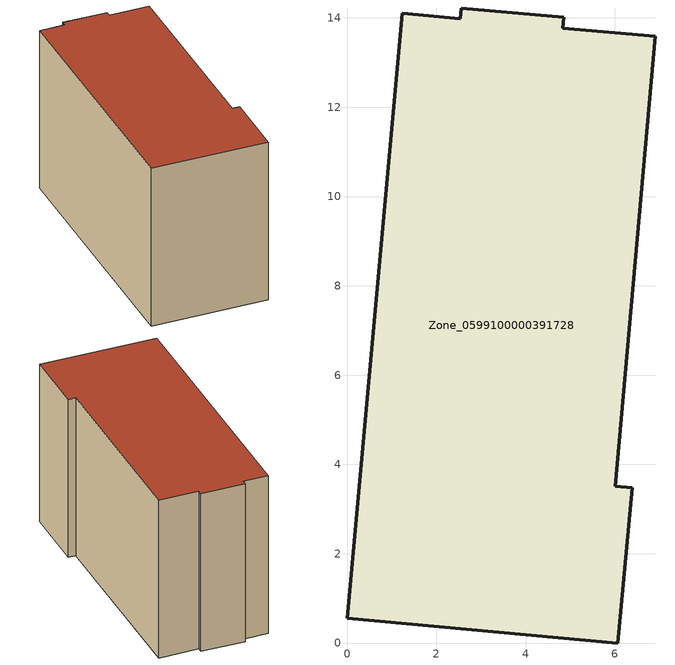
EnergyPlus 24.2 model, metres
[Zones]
Zone_0599100000391728
 floor ground (C_G): 2.54,13.98 2.56,14.22 4.85,14.01 4.83,13.78 6.91,13.59 6,3.51 6.38,3.47 6.07,0 0,0.55 1.24,14.1 z0
 wall outside (C_F): 4.83,13.78 4.85,14.01 2.56,14.22 2.54,13.98 1.24,14.1 0,0.55 6.07,0 6.38,3.47 6,3.51 6.91,13.59 4.83,13.78 z0:8.86
 roof outside (C_R): 6,3.51 6.91,13.59 4.83,13.78 4.85,14.01 2.56,14.22 2.54,13.98 1.24,14.1 0,0.55 6.07,0 6.38,3.47 z8.86
[BUILDING]
Pand.0599100000391728: North Axis=0; Terrain=City; Loads Convergence Tolerance Value=0.04; Temperature Convergence Tolerance Value=0.4; Solar Distribution=FullExterior; Maximum Number of Warmup Days=25; Minimum Number of Warmup Days=1
[Site:Location]
Rotterdam.The.Hague.AP_ZH_NLD Design_Conditions: Latitude=51.96; Longitude=4.45; Time Zone=1; Elevation=-4.5
[SITE:GROUNDTEMPERATURE:BUILDINGSURFACE]
18, 18, 18, 18, 18, 18, 18, 18, 18, 18, 18, 18
[MATERIAL] Thermal Absorptance=0.9; Solar Absorptance=0.7; Visible Absorptance=0.7
Name | Roughness | Thickness | Conductivity | Density | Specific Heat
G.TI.1992-2005 | MediumSmooth | 0.15 | 0.06 | 540 | 1210
F.TI.1992-2005 | Rough | 0.3 | 0.12 | 1920 | 840
R.TI.1992-2005 | MediumRough | 0.2 | 0.08 | 1500 | 1000
[CONSTRUCTION]
C_G: G.TI.1992-2005
C_F: F.TI.1992-2005
C_R: R.TI.1992-2005
[ZONE]
Zone_0599100000391728: Type=1; Multiplier=1; Ceiling Height=Autocalculate; Volume=Autocalculate; Floor Area=autocalculate; Part of Total Floor Area=Yes
[ZONEINFILTRATION:DESIGNFLOWRATE]
Infil_Zone_0599100000391728: Zone or ZoneList or Space or SpaceList=Zone_0599100000391728; Schedule=AlwaysOn; Design Flow Rate Calculation Method=Flow/Area; Flow Rate per Floor Area=0.0015; Constant Term Coefficient=1; Temperature Term Coefficient=0; Velocity Term Coefficient=0; Velocity Squared Term Coefficient=0
[HVACTEMPLATE:ZONE:IDEALLOADSAIRSYSTEM]
Zone_0599100000391728: Maximum Heating Supply Air Temperature=50; Minimum Cooling Supply Air Temperature=13; Maximum Heating Supply Air Humidity Ratio=0.0156; Minimum Cooling Supply Air Humidity Ratio=0.0077; Heating Limit=NoLimit; Cooling Limit=NoLimit; Dehumidification Control Type=ConstantSensibleHeatRatio; Cooling Sensible Heat Ratio=0.7; Dehumidification Setpoint=60; Humidification Control Type=None; Humidification Setpoint=30; Outdoor Air Method=None; Outdoor Air Flow Rate per Person=0.00944; Outdoor Air Flow Rate per Zone Floor Area=0; Outdoor Air Flow Rate per Zone=0; Demand Controlled Ventilation Type=None; Outdoor Air Economizer Type=NoEconomizer; Heat Recovery Type=None; Sensible Heat Recovery Effectiveness=0.7; Latent Heat Recovery Effectiveness=0.65
[ZONECONTROL:THERMOSTAT]
ThermostatControl_Zone_0599100000391728: Zone or ZoneList=Zone_0599100000391728; Control Type Schedule=DualSetpointControlType; Control 1=Thermostat_Zone_0599100000391728; Temperature Difference Between Cutout And Setpoint=0
[THERMOSTATSETPOINT:DUALSETPOINT]
Thermostat_Zone_0599100000391728: Heating Setpoint Temperature Schedule=HeatingSetpoint_Zone_0599100000391728; Cooling Setpoint Temperature Schedule=CoolingSetpoint_Zone_0599100000391728
[SCHEDULE:COMPACT]
HeatingSetpoint_Zone_0599100000391728: Through: 12/31, For: AllDays, Until: 24:00, 21
CoolingSetpoint_Zone_0599100000391728: Through: 12/31, For: AllDays, Until: 24:00, 24
DualSetpointControlType: Through: 12/31, For: AllDays, Until: 24:00, 4
AlwaysOn: Through: 12/31, For: AllDays, Until: 24:00, 1
